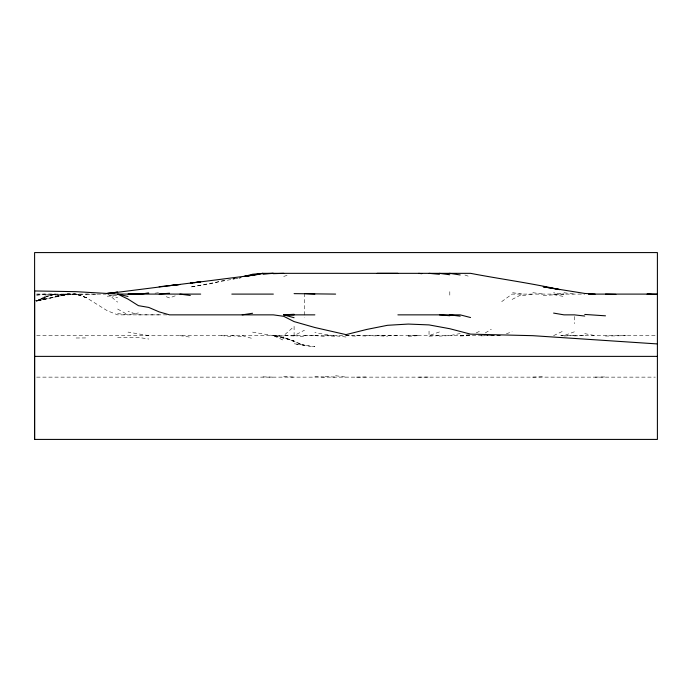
<?xml version="1.0" encoding="UTF-8"?>
<svg xmlns="http://www.w3.org/2000/svg" width="692" height="692" viewBox="0 0 692 692"><rect width="100%" height="100%" fill="white"/><g stroke="black" fill="none" stroke-linecap="round" stroke-linejoin="round"><path stroke-width="0.52" stroke-dasharray="3.46 2.59" d="M501.7 301.634L512.08 294.1L584.74 294.1M485.265 332.956L491.32 329.219M36.486 301.098L44.98 296.6L55.36 294.1L36.676 294.195M294.1 335.94L283.72 335.62L294.1 326.434L294.1 335.62L304.48 330.196M512.08 299.437L522.46 294.1L512.08 292.655M476.226 332.895L480.94 330.629M553.6 335.62L563.98 330.664M36.486 301.331L44.98 297.404L36.486 300.44M506.414 333.821L512.08 331.658M175.206 295.839L169.54 297.915L163.874 295.839M574.36 331.805L563.98 335.62L560.866 335.741M439.42 331.935L429.04 335.62L429.04 328.968M44.98 297.249L55.36 294.1L44.98 295.06M36.486 300.683L44.98 298.096L34.6 300.968M283.72 276.393L288.434 275.001M44.98 297.119L55.36 294.1M224.554 280.217L211.06 283.651L190.3 287.076L241.162 277.656M36.676 300.648L65.74 294.853L36.676 301.02C53.033 297.577 69.632 292.604 86.5 294.783M36.676 301.003L44.98 299.048M55.36 296.288L65.74 294.1L55.36 294.93L65.74 294.1L55.36 295.908M234.934 278.513L232.858 278.945L238.048 278.201M460.18 333.527L449.8 335.62L439.42 336.122M117.64 313.588L128.02 314.86L138.4 312.948M239.086 278.046L241.162 277.726M36.676 295.346L44.98 294.1M522.46 295.631L532.84 294.1M155.008 293.218L159.16 292.63M460.18 335.62L470.56 334.66M543.22 295.553L563.98 294.1L553.6 292.742M107.26 296.219L116.602 295.467M408.28 336.338L418.66 335.62L408.28 335.646M429.04 336.191L439.42 335.62M65.74 294.654L76.12 294.1L86.5 297.655M605.5 336.061L626.26 335.655M532.84 377.14L543.22 376.742M65.74 294.463L76.12 294.1L86.5 297.759L107.26 310.734L117.64 314.86L167.464 314.86M460.18 335.983L470.56 335.62M563.98 335.966L574.36 335.62M574.36 335.897L584.74 335.62M480.94 335.845L491.32 335.62M595.12 377.14L605.5 376.95M65.74 294.264L76.12 294.1L86.5 297.759M491.32 335.767L501.7 335.62L36.676 335.62M356.38 377.14L366.76 377.019M117.64 337.506L138.4 337.411L148.78 339.037M76.12 337.999L86.5 337.93M418.66 377.14L429.04 377.071M36.676 294.1L106.222 294.1M159.16 314.86L138.4 314.86L128.02 311.391M560.866 335.62L657.4 335.62M36.676 377.14L655.324 377.14M397.9 335.62L377.14 335.62L387.52 336.347M304.48 335.62L314.86 335.741M262.96 376.872L273.34 377.14M366.76 335.62L377.14 335.949M252.58 332.125L273.34 335.62L283.72 336.035M356.38 335.62L366.76 336.044M86.5 294.1L96.88 294.55M346 335.62L356.38 336.139M314.86 376.621L325.24 377.14M325.24 376.543L335.62 377.14M283.72 376.509L294.1 377.14M325.24 335.62L335.62 336.329M314.86 335.62L325.24 336.433M221.44 335.62L231.82 336.528M294.1 335.62L304.48 336.623M231.82 335.62L242.2 336.779M563.98 292.759L574.36 294.1M532.84 292.699L543.22 294.1M346 337.021L325.24 334.539L314.86 332.489M335.62 375.713L346 377.14M179.92 335.62L190.3 337.168M148.78 335.62L128.02 332.091M283.72 338.016L273.34 335.62L283.72 337.514L294.1 340.845L273.34 335.62L283.72 340.369M553.6 294.628L563.98 296.522M584.74 333.639L595.12 335.62M273.34 335.62C288.045 336.39 300.172 346.623 314.86 346.666L294.1 343.751L304.48 345.55L283.72 337.514M242.2 335.62L252.58 338.596M464.894 275.001L470.56 276.99M110.089 295.112L117.64 297.82M117.64 309.047L128.02 314.86M107.26 293.443L117.64 302.136M574.36 316.512L574.36 323.648M449.8 291.678L449.8 296.747M304.48 293.391L304.48 317.671M76.12 294.091L65.74 293.927L76.12 294.1"/><path stroke-width="1.04" d="M34.6 439.42L34.6 252.58L657.4 252.58L657.4 439.42L34.6 439.42L34.6 290.96L76.12 291.669L117.64 294.074L200.68 294.1M192.376 282.907L190.3 283.192L252.58 275.243L244.276 276.48L252.58 274.24L262.96 273.34L470.56 273.34C500.255 279.023 530.28 283.054 559.828 289.628L543.22 286.791L584.74 293.443L595.12 294.1M252.58 275.572L262.96 273.34L244.276 276.471M447.724 273.686L449.8 273.34L460.18 274.958M242.2 314.86L252.58 313.268M109.336 293.304L107.26 293.59L200.68 281.782L194.452 282.63M111.412 293.01L117.64 292.154L107.26 293.278M159.16 286.739L179.92 284.49L169.54 285.597M138.4 294.1L148.78 293.166L138.4 294.083L128.02 294.1L138.4 294.316M159.16 294.1L169.54 293.209M262.96 274.118L273.34 273.34L262.96 273.669M294.1 314.28L283.72 314.86L294.1 317.723M273.34 273.677L283.72 273.34M397.9 273.34L377.14 273.34M231.82 294.1L273.34 294.1M335.62 294.1L294.1 293.642M588.892 294.1L657.4 294.1M314.86 314.86L283.72 314.86L294.1 314.903M397.9 314.86L460.18 314.86L470.56 317.533M34.6 356.38L657.4 356.38M657.4 294.316L647.02 294.1L652.21 294.472M605.5 294.1L615.88 294.385M584.74 314.436L605.5 315.829M304.48 293.529L314.86 294.1M588.892 294.342L590.968 294.463M439.42 314.86L449.8 315.734M657.4 343.933L532.84 335.681L470.56 334.132L449.8 328.726L429.04 324.911L408.28 324.064L387.52 325.301L366.76 329.435L346 334.625L314.86 327.506L294.1 321.598L283.72 316.313L273.34 314.86L169.54 314.86L159.16 311.884L148.78 307.43L138.4 305.656L128.02 299.082L117.64 294.074L128.02 296.461M429.04 273.34L439.42 274.3M418.66 273.34L421.774 273.695M584.74 316.045L574.36 314.86L563.98 314.86L553.6 313.087M449.8 314.86L460.18 316.183M179.92 294.1L190.3 295.467M439.42 273.34L449.8 274.759"/></g></svg>
